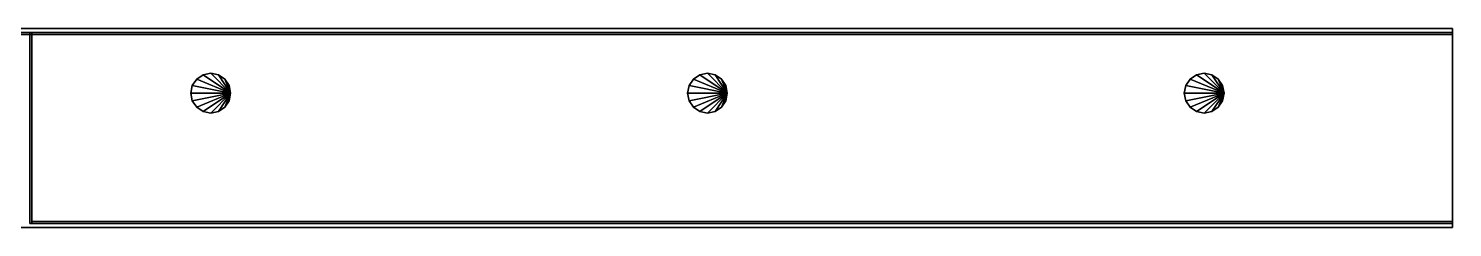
# Model space of a CAD drawing. Header units: metres. Extents: x -12.5 to 12.5, y -33.2 to 2.
# Drawn here: x -1.83 to 12.5, y 0 to 2 of the extents above; entities that cross this region are included whole.
import ezdxf

# ---------------------------------------------------------------- set-up
doc = ezdxf.new("R2010")
doc.units = ezdxf.units.M
for name, color, linetype in [('KORKULUK_KAPI', 4, 'CONTINUOUS'), ('MONTAJ_BORULARI', 2, 'CONTINUOUS'), ('ZEMIN_PLATFORM', 8, 'CONTINUOUS')]:
    doc.layers.add(name, color=color, linetype=linetype)

msp = doc.modelspace()

# ---------------------------------------------------------------- linework, layer by layer
at = {"layer": 'KORKULUK_KAPI'}
for p, q in [((-1.8, 1.96), (-4.3, 1.96)), ((-1.8, 1.96, 1.7), (-4.3, 1.96, 1.7)), ((-4.3, 1.94), (-1.8, 1.94)), ((-4.3, 1.94, 1.7), (-1.8, 1.94, 1.7)), ((-1.8, 1.96), (-1.82, 1.96)), ((-1.82, 1.96), (-1.82, 0.04)), ((-1.8, 1.96, 1.7), (-1.82, 1.96, 1.7)), ((-1.82, 1.96, 1.7), (-1.82, 0.04, 1.7)), ((-1.82, 1.96), (-1.82, 1.96, 1.7)), ((12.5, 1.96), (-1.8, 1.96)), ((-1.8, 1.96), (-1.8, 1.94)), ((12.5, 1.96, 1.1), (-1.8, 1.96, 1.1)), ((-1.8, 1.96, 1.1), (-1.8, 1.94, 1.1)), ((-1.8, 1.96), (-1.8, 1.96, 1.1)), ((-1.8, 1.94), (-1.8, 1.96)), ((-1.8, 1.94, 1.7), (-1.8, 1.96, 1.7)), ((-1.8, 1.96), (-1.8, 1.96, 1.7)), ((-1.8, 0.04), (-1.8, 1.96)), ((-1.8, 0.04, 1.7), (-1.8, 1.96, 1.7)), ((-1.8, 1.96), (-1.8, 1.96, 1.7)), ((-1.8, 1.94), (12.5, 1.94)), ((-1.8, 1.94, 1.1), (12.5, 1.94, 1.1)), ((-1.8, 1.94), (-1.8, 1.94, 1.1)), ((-1.8, 1.94), (-1.8, 1.94, 1.7)), ((12.5, 1.94), (12.5, 1.96)), ((12.5, 1.94, 1.1), (12.5, 1.96, 1.1)), ((12.5, 1.96), (12.5, 1.96, 1.1)), ((12.5, 1.94), (12.5, 1.94, 1.1)), ((-1.82, 0.04), (-1.8, 0.04)), ((-1.82, 0.04, 1.7), (-1.8, 0.04, 1.7)), ((-1.82, 0.04), (-1.82, 0.04, 1.7)), ((12.5, 0.06), (-1.8, 0.06)), ((-1.8, 0.06), (-1.8, 0.04)), ((12.5, 0.06, 1.1), (-1.8, 0.06, 1.1)), ((-1.8, 0.06, 1.1), (-1.8, 0.04, 1.1)), ((-1.8, 0.06), (-1.8, 0.06, 1.1)), ((-1.8, 0.04), (12.5, 0.04)), ((-1.8, 0.04, 1.1), (12.5, 0.04, 1.1)), ((-1.8, 0.04), (-1.8, 0.04, 1.1)), ((-1.8, 0.04), (-1.8, 0.04, 1.7)), ((12.5, 0.04), (12.5, 0.06)), ((12.5, 0.04, 1.1), (12.5, 0.06, 1.1)), ((12.5, 0.06), (12.5, 0.06, 1.1)), ((12.5, 0.04), (12.5, 0.04, 1.1))]:
    msp.add_line(p, q, dxfattribs=at)
for points in [[(-4.3, 1.94), (-1.8, 1.94), (-1.8, 1.96), (-4.3, 1.96)], [(-4.3, 1.94, 1.7), (-1.8, 1.94, 1.7), (-1.8, 1.96, 1.7), (-4.3, 1.96, 1.7)], [(-4.3, 1.96), (-1.8, 1.96), (-1.8, 1.96, 1.7), (-4.3, 1.96, 1.7)], [(-4.3, 1.94), (-1.8, 1.94), (-1.8, 1.94, 1.7), (-4.3, 1.94, 1.7)], [(-1.82, 0.04), (-1.8, 0.04), (-1.8, 1.96), (-1.82, 1.96)], [(-1.82, 0.04, 1.7), (-1.8, 0.04, 1.7), (-1.8, 1.96, 1.7), (-1.82, 1.96, 1.7)], [(-1.82, 1.96), (-1.8, 1.96), (-1.8, 1.96, 1.7), (-1.82, 1.96, 1.7)], [(-1.82, 0.04), (-1.82, 1.96), (-1.82, 1.96, 1.7), (-1.82, 0.04, 1.7)], [(-1.8, 1.94), (12.5, 1.94), (12.5, 1.96), (-1.8, 1.96)], [(-1.8, 1.94, 1.1), (12.5, 1.94, 1.1), (12.5, 1.96, 1.1), (-1.8, 1.96, 1.1)], [(-1.8, 1.96), (12.5, 1.96), (12.5, 1.96, 1.1), (-1.8, 1.96, 1.1)], [(-1.8, 1.94), (-1.8, 1.96), (-1.8, 1.96, 1.1), (-1.8, 1.94, 1.1)], [(-1.8, 1.94), (-1.8, 1.96), (-1.8, 1.96, 1.7), (-1.8, 1.94, 1.7)], [(-1.8, 0.04), (-1.8, 1.96), (-1.8, 1.96, 1.7), (-1.8, 0.04, 1.7)], [(-1.8, 1.94), (12.5, 1.94), (12.5, 1.94, 1.1), (-1.8, 1.94, 1.1)], [(12.5, 1.94), (12.5, 1.96), (12.5, 1.96, 1.1), (12.5, 1.94, 1.1)], [(-1.82, 0.04), (-1.8, 0.04), (-1.8, 0.04, 1.7), (-1.82, 0.04, 1.7)], [(-1.8, 0.04), (12.5, 0.04), (12.5, 0.06), (-1.8, 0.06)], [(-1.8, 0.04, 1.1), (12.5, 0.04, 1.1), (12.5, 0.06, 1.1), (-1.8, 0.06, 1.1)], [(-1.8, 0.06), (12.5, 0.06), (12.5, 0.06, 1.1), (-1.8, 0.06, 1.1)], [(-1.8, 0.04), (-1.8, 0.06), (-1.8, 0.06, 1.1), (-1.8, 0.04, 1.1)], [(-1.8, 0.04), (12.5, 0.04), (12.5, 0.04, 1.1), (-1.8, 0.04, 1.1)], [(12.5, 0.04), (12.5, 0.06), (12.5, 0.06, 1.1), (12.5, 0.04, 1.1)]]:
    msp.add_3dface(points, dxfattribs=at)
at = {"layer": 'MONTAJ_BORULARI'}
for p, q in [((-0.141, 1.491), (-0.185, 1.427)), ((-0.141, 1.491, 4.3), (-0.185, 1.427, 4.3)), ((-0.077, 1.535), (-0.141, 1.491)), ((-0.077, 1.535, 4.3), (-0.141, 1.491, 4.3)), ((0, 1.55), (-0.077, 1.535)), ((0, 1.55, 4.3), (-0.077, 1.535, 4.3)), ((0.077, 1.535), (0, 1.55)), ((0.077, 1.535, 4.3), (0, 1.55, 4.3)), ((0, 1.55), (0, 1.55, 4.3)), ((0.141, 1.491), (0.077, 1.535)), ((0.141, 1.491, 4.3), (0.077, 1.535, 4.3)), ((0.185, 1.427), (0.141, 1.491)), ((0.185, 1.427, 4.3), (0.141, 1.491, 4.3)), ((4.859, 1.491), (4.815, 1.427)), ((4.859, 1.491, 4.3), (4.815, 1.427, 4.3)), ((4.923, 1.535), (4.859, 1.491)), ((4.923, 1.535, 4.3), (4.859, 1.491, 4.3)), ((5, 1.55), (4.923, 1.535)), ((5, 1.55, 4.3), (4.923, 1.535, 4.3)), ((5.077, 1.535), (5, 1.55)), ((5.077, 1.535, 4.3), (5, 1.55, 4.3)), ((5, 1.55), (5, 1.55, 4.3)), ((5.141, 1.491), (5.077, 1.535)), ((5.141, 1.491, 4.3), (5.077, 1.535, 4.3)), ((5.185, 1.427), (5.141, 1.491)), ((5.185, 1.427, 4.3), (5.141, 1.491, 4.3)), ((9.859, 1.491), (9.815, 1.427)), ((9.859, 1.491, 4.3), (9.815, 1.427, 4.3)), ((9.923, 1.535), (9.859, 1.491)), ((9.923, 1.535, 4.3), (9.859, 1.491, 4.3)), ((10, 1.55), (9.923, 1.535)), ((10, 1.55, 4.3), (9.923, 1.535, 4.3)), ((10.077, 1.535), (10, 1.55)), ((10.077, 1.535, 4.3), (10, 1.55, 4.3)), ((10, 1.55), (10, 1.55, 4.3)), ((10.141, 1.491), (10.077, 1.535)), ((10.141, 1.491, 4.3), (10.077, 1.535, 4.3)), ((10.185, 1.427), (10.141, 1.491)), ((10.185, 1.427, 4.3), (10.141, 1.491, 4.3)), ((-0.185, 1.427), (-0.2, 1.35)), ((-0.185, 1.427, 4.3), (-0.2, 1.35, 4.3)), ((-0.2, 1.35), (-0.185, 1.273)), ((-0.2, 1.35, 4.3), (-0.185, 1.273, 4.3)), ((-0.2, 1.35), (-0.2, 1.35, 4.3)), ((0.2, 1.35), (0.185, 1.427)), ((0.2, 1.35, 4.3), (0.185, 1.427, 4.3)), ((0.185, 1.273), (0.2, 1.35)), ((0.185, 1.273, 4.3), (0.2, 1.35, 4.3)), ((0.2, 1.35), (0.2, 1.35, 4.3)), ((4.815, 1.427), (4.8, 1.35)), ((4.815, 1.427, 4.3), (4.8, 1.35, 4.3)), ((4.8, 1.35), (4.815, 1.273)), ((4.8, 1.35, 4.3), (4.815, 1.273, 4.3)), ((4.8, 1.35), (4.8, 1.35, 4.3)), ((5.2, 1.35), (5.185, 1.427)), ((5.2, 1.35, 4.3), (5.185, 1.427, 4.3)), ((5.185, 1.273), (5.2, 1.35)), ((5.185, 1.273, 4.3), (5.2, 1.35, 4.3)), ((5.2, 1.35), (5.2, 1.35, 4.3)), ((9.815, 1.427), (9.8, 1.35)), ((9.815, 1.427, 4.3), (9.8, 1.35, 4.3)), ((9.8, 1.35), (9.815, 1.273)), ((9.8, 1.35, 4.3), (9.815, 1.273, 4.3)), ((9.8, 1.35), (9.8, 1.35, 4.3)), ((10.2, 1.35), (10.185, 1.427)), ((10.2, 1.35, 4.3), (10.185, 1.427, 4.3)), ((10.185, 1.273), (10.2, 1.35)), ((10.185, 1.273, 4.3), (10.2, 1.35, 4.3)), ((10.2, 1.35), (10.2, 1.35, 4.3)), ((-0.185, 1.273), (-0.141, 1.209)), ((-0.185, 1.273, 4.3), (-0.141, 1.209, 4.3)), ((-0.141, 1.209), (-0.077, 1.165)), ((-0.141, 1.209, 4.3), (-0.077, 1.165, 4.3)), ((-0.077, 1.165), (0, 1.15)), ((-0.077, 1.165, 4.3), (0, 1.15, 4.3)), ((0, 1.15), (0.077, 1.165)), ((0, 1.15, 4.3), (0.077, 1.165, 4.3)), ((0, 1.15), (0, 1.15, 4.3)), ((0.077, 1.165), (0.141, 1.209)), ((0.077, 1.165, 4.3), (0.141, 1.209, 4.3)), ((0.141, 1.209), (0.185, 1.273)), ((0.141, 1.209, 4.3), (0.185, 1.273, 4.3)), ((4.815, 1.273), (4.859, 1.209)), ((4.815, 1.273, 4.3), (4.859, 1.209, 4.3)), ((4.859, 1.209), (4.923, 1.165)), ((4.859, 1.209, 4.3), (4.923, 1.165, 4.3)), ((4.923, 1.165), (5, 1.15)), ((4.923, 1.165, 4.3), (5, 1.15, 4.3)), ((5, 1.15), (5.077, 1.165)), ((5, 1.15, 4.3), (5.077, 1.165, 4.3)), ((5, 1.15), (5, 1.15, 4.3)), ((5.077, 1.165), (5.141, 1.209)), ((5.077, 1.165, 4.3), (5.141, 1.209, 4.3)), ((5.141, 1.209), (5.185, 1.273)), ((5.141, 1.209, 4.3), (5.185, 1.273, 4.3)), ((9.815, 1.273), (9.859, 1.209)), ((9.815, 1.273, 4.3), (9.859, 1.209, 4.3)), ((9.859, 1.209), (9.923, 1.165)), ((9.859, 1.209, 4.3), (9.923, 1.165, 4.3)), ((9.923, 1.165), (10, 1.15)), ((9.923, 1.165, 4.3), (10, 1.15, 4.3)), ((10, 1.15), (10.077, 1.165)), ((10, 1.15, 4.3), (10.077, 1.165, 4.3)), ((10, 1.15), (10, 1.15, 4.3)), ((10.077, 1.165), (10.141, 1.209)), ((10.077, 1.165, 4.3), (10.141, 1.209, 4.3)), ((10.141, 1.209), (10.185, 1.273)), ((10.141, 1.209, 4.3), (10.185, 1.273, 4.3))]:
    msp.add_line(p, q, dxfattribs=at)
for points in [[(-0.141, 1.491), (-0.185, 1.427), (-0.185, 1.427, 4.3), (-0.141, 1.491, 4.3)], [(0.2, 1.35), (-0.141, 1.491), (-0.185, 1.427)], [(0.2, 1.35, 4.3), (-0.141, 1.491, 4.3), (-0.185, 1.427, 4.3)], [(-0.077, 1.535), (-0.141, 1.491), (-0.141, 1.491, 4.3), (-0.077, 1.535, 4.3)], [(0.2, 1.35), (-0.077, 1.535), (-0.141, 1.491)], [(0.2, 1.35, 4.3), (-0.077, 1.535, 4.3), (-0.141, 1.491, 4.3)], [(0, 1.55), (-0.077, 1.535), (-0.077, 1.535, 4.3), (0, 1.55, 4.3)], [(0.2, 1.35), (0, 1.55), (-0.077, 1.535)], [(0.2, 1.35, 4.3), (0, 1.55, 4.3), (-0.077, 1.535, 4.3)], [(0.077, 1.535), (0, 1.55), (0, 1.55, 4.3), (0.077, 1.535, 4.3)], [(0.2, 1.35), (0.077, 1.535), (0, 1.55)], [(0.2, 1.35, 4.3), (0.077, 1.535, 4.3), (0, 1.55, 4.3)], [(0.141, 1.491), (0.077, 1.535), (0.077, 1.535, 4.3), (0.141, 1.491, 4.3)], [(0.2, 1.35), (0.141, 1.491), (0.077, 1.535)], [(0.2, 1.35, 4.3), (0.141, 1.491, 4.3), (0.077, 1.535, 4.3)], [(0.185, 1.427), (0.141, 1.491), (0.141, 1.491, 4.3), (0.185, 1.427, 4.3)], [(0.2, 1.35), (0.185, 1.427), (0.141, 1.491)], [(0.2, 1.35, 4.3), (0.185, 1.427, 4.3), (0.141, 1.491, 4.3)], [(4.859, 1.491), (4.815, 1.427), (4.815, 1.427, 4.3), (4.859, 1.491, 4.3)], [(5.2, 1.35), (4.859, 1.491), (4.815, 1.427)], [(5.2, 1.35, 4.3), (4.859, 1.491, 4.3), (4.815, 1.427, 4.3)], [(4.923, 1.535), (4.859, 1.491), (4.859, 1.491, 4.3), (4.923, 1.535, 4.3)], [(5.2, 1.35), (4.923, 1.535), (4.859, 1.491)], [(5.2, 1.35, 4.3), (4.923, 1.535, 4.3), (4.859, 1.491, 4.3)], [(5, 1.55), (4.923, 1.535), (4.923, 1.535, 4.3), (5, 1.55, 4.3)], [(5.2, 1.35), (5, 1.55), (4.923, 1.535)], [(5.2, 1.35, 4.3), (5, 1.55, 4.3), (4.923, 1.535, 4.3)], [(5.077, 1.535), (5, 1.55), (5, 1.55, 4.3), (5.077, 1.535, 4.3)], [(5.2, 1.35), (5.077, 1.535), (5, 1.55)], [(5.2, 1.35, 4.3), (5.077, 1.535, 4.3), (5, 1.55, 4.3)], [(5.141, 1.491), (5.077, 1.535), (5.077, 1.535, 4.3), (5.141, 1.491, 4.3)], [(5.2, 1.35), (5.141, 1.491), (5.077, 1.535)], [(5.2, 1.35, 4.3), (5.141, 1.491, 4.3), (5.077, 1.535, 4.3)], [(5.185, 1.427), (5.141, 1.491), (5.141, 1.491, 4.3), (5.185, 1.427, 4.3)], [(5.2, 1.35), (5.185, 1.427), (5.141, 1.491)], [(5.2, 1.35, 4.3), (5.185, 1.427, 4.3), (5.141, 1.491, 4.3)], [(9.859, 1.491), (9.815, 1.427), (9.815, 1.427, 4.3), (9.859, 1.491, 4.3)], [(10.2, 1.35), (9.859, 1.491), (9.815, 1.427)], [(10.2, 1.35, 4.3), (9.859, 1.491, 4.3), (9.815, 1.427, 4.3)], [(9.923, 1.535), (9.859, 1.491), (9.859, 1.491, 4.3), (9.923, 1.535, 4.3)], [(10.2, 1.35), (9.923, 1.535), (9.859, 1.491)], [(10.2, 1.35, 4.3), (9.923, 1.535, 4.3), (9.859, 1.491, 4.3)], [(10, 1.55), (9.923, 1.535), (9.923, 1.535, 4.3), (10, 1.55, 4.3)], [(10.2, 1.35), (10, 1.55), (9.923, 1.535)], [(10.2, 1.35, 4.3), (10, 1.55, 4.3), (9.923, 1.535, 4.3)], [(10.077, 1.535), (10, 1.55), (10, 1.55, 4.3), (10.077, 1.535, 4.3)], [(10.2, 1.35), (10.077, 1.535), (10, 1.55)], [(10.2, 1.35, 4.3), (10.077, 1.535, 4.3), (10, 1.55, 4.3)], [(10.141, 1.491), (10.077, 1.535), (10.077, 1.535, 4.3), (10.141, 1.491, 4.3)], [(10.2, 1.35), (10.141, 1.491), (10.077, 1.535)], [(10.2, 1.35, 4.3), (10.141, 1.491, 4.3), (10.077, 1.535, 4.3)], [(10.185, 1.427), (10.141, 1.491), (10.141, 1.491, 4.3), (10.185, 1.427, 4.3)], [(10.2, 1.35), (10.185, 1.427), (10.141, 1.491)], [(10.2, 1.35, 4.3), (10.185, 1.427, 4.3), (10.141, 1.491, 4.3)], [(-0.185, 1.427), (-0.2, 1.35), (-0.2, 1.35, 4.3), (-0.185, 1.427, 4.3)], [(0.2, 1.35), (-0.185, 1.427), (-0.2, 1.35)], [(0.2, 1.35, 4.3), (-0.185, 1.427, 4.3), (-0.2, 1.35, 4.3)], [(-0.2, 1.35), (-0.185, 1.273), (-0.185, 1.273, 4.3), (-0.2, 1.35, 4.3)], [(0.2, 1.35), (-0.2, 1.35), (-0.185, 1.273)], [(0.2, 1.35, 4.3), (-0.2, 1.35, 4.3), (-0.185, 1.273, 4.3)], [(0.2, 1.35), (-0.185, 1.273), (-0.141, 1.209)], [(0.2, 1.35, 4.3), (-0.185, 1.273, 4.3), (-0.141, 1.209, 4.3)], [(0.2, 1.35), (-0.141, 1.209), (-0.077, 1.165)], [(0.2, 1.35, 4.3), (-0.141, 1.209, 4.3), (-0.077, 1.165, 4.3)], [(0.2, 1.35), (-0.077, 1.165), (0, 1.15)], [(0.2, 1.35, 4.3), (-0.077, 1.165, 4.3), (0, 1.15, 4.3)], [(0.2, 1.35), (0, 1.15), (0.077, 1.165)], [(0.2, 1.35, 4.3), (0, 1.15, 4.3), (0.077, 1.165, 4.3)], [(0.2, 1.35), (0.077, 1.165), (0.141, 1.209)], [(0.2, 1.35, 4.3), (0.077, 1.165, 4.3), (0.141, 1.209, 4.3)], [(0.2, 1.35), (0.141, 1.209), (0.185, 1.273)], [(0.2, 1.35, 4.3), (0.141, 1.209, 4.3), (0.185, 1.273, 4.3)], [(0.2, 1.35), (0.185, 1.427), (0.185, 1.427, 4.3), (0.2, 1.35, 4.3)], [(0.185, 1.273), (0.2, 1.35), (0.2, 1.35, 4.3), (0.185, 1.273, 4.3)], [(4.815, 1.427), (4.8, 1.35), (4.8, 1.35, 4.3), (4.815, 1.427, 4.3)], [(5.2, 1.35), (4.815, 1.427), (4.8, 1.35)], [(5.2, 1.35, 4.3), (4.815, 1.427, 4.3), (4.8, 1.35, 4.3)], [(4.8, 1.35), (4.815, 1.273), (4.815, 1.273, 4.3), (4.8, 1.35, 4.3)], [(5.2, 1.35), (4.8, 1.35), (4.815, 1.273)], [(5.2, 1.35, 4.3), (4.8, 1.35, 4.3), (4.815, 1.273, 4.3)], [(5.2, 1.35), (4.815, 1.273), (4.859, 1.209)], [(5.2, 1.35, 4.3), (4.815, 1.273, 4.3), (4.859, 1.209, 4.3)], [(5.2, 1.35), (4.859, 1.209), (4.923, 1.165)], [(5.2, 1.35, 4.3), (4.859, 1.209, 4.3), (4.923, 1.165, 4.3)], [(5.2, 1.35), (4.923, 1.165), (5, 1.15)], [(5.2, 1.35, 4.3), (4.923, 1.165, 4.3), (5, 1.15, 4.3)], [(5.2, 1.35), (5, 1.15), (5.077, 1.165)], [(5.2, 1.35, 4.3), (5, 1.15, 4.3), (5.077, 1.165, 4.3)], [(5.2, 1.35), (5.077, 1.165), (5.141, 1.209)], [(5.2, 1.35, 4.3), (5.077, 1.165, 4.3), (5.141, 1.209, 4.3)], [(5.2, 1.35), (5.141, 1.209), (5.185, 1.273)], [(5.2, 1.35, 4.3), (5.141, 1.209, 4.3), (5.185, 1.273, 4.3)], [(5.2, 1.35), (5.185, 1.427), (5.185, 1.427, 4.3), (5.2, 1.35, 4.3)], [(5.185, 1.273), (5.2, 1.35), (5.2, 1.35, 4.3), (5.185, 1.273, 4.3)], [(9.815, 1.427), (9.8, 1.35), (9.8, 1.35, 4.3), (9.815, 1.427, 4.3)], [(10.2, 1.35), (9.815, 1.427), (9.8, 1.35)], [(10.2, 1.35, 4.3), (9.815, 1.427, 4.3), (9.8, 1.35, 4.3)], [(9.8, 1.35), (9.815, 1.273), (9.815, 1.273, 4.3), (9.8, 1.35, 4.3)], [(10.2, 1.35), (9.8, 1.35), (9.815, 1.273)], [(10.2, 1.35, 4.3), (9.8, 1.35, 4.3), (9.815, 1.273, 4.3)], [(10.2, 1.35), (9.815, 1.273), (9.859, 1.209)], [(10.2, 1.35, 4.3), (9.815, 1.273, 4.3), (9.859, 1.209, 4.3)], [(10.2, 1.35), (9.859, 1.209), (9.923, 1.165)], [(10.2, 1.35, 4.3), (9.859, 1.209, 4.3), (9.923, 1.165, 4.3)], [(10.2, 1.35), (9.923, 1.165), (10, 1.15)], [(10.2, 1.35, 4.3), (9.923, 1.165, 4.3), (10, 1.15, 4.3)], [(10.2, 1.35), (10, 1.15), (10.077, 1.165)], [(10.2, 1.35, 4.3), (10, 1.15, 4.3), (10.077, 1.165, 4.3)], [(10.2, 1.35), (10.077, 1.165), (10.141, 1.209)], [(10.2, 1.35, 4.3), (10.077, 1.165, 4.3), (10.141, 1.209, 4.3)], [(10.2, 1.35), (10.141, 1.209), (10.185, 1.273)], [(10.2, 1.35, 4.3), (10.141, 1.209, 4.3), (10.185, 1.273, 4.3)], [(10.2, 1.35), (10.185, 1.427), (10.185, 1.427, 4.3), (10.2, 1.35, 4.3)], [(10.185, 1.273), (10.2, 1.35), (10.2, 1.35, 4.3), (10.185, 1.273, 4.3)], [(-0.185, 1.273), (-0.141, 1.209), (-0.141, 1.209, 4.3), (-0.185, 1.273, 4.3)], [(-0.141, 1.209), (-0.077, 1.165), (-0.077, 1.165, 4.3), (-0.141, 1.209, 4.3)], [(-0.077, 1.165), (0, 1.15), (0, 1.15, 4.3), (-0.077, 1.165, 4.3)], [(0, 1.15), (0.077, 1.165), (0.077, 1.165, 4.3), (0, 1.15, 4.3)], [(0.077, 1.165), (0.141, 1.209), (0.141, 1.209, 4.3), (0.077, 1.165, 4.3)], [(0.141, 1.209), (0.185, 1.273), (0.185, 1.273, 4.3), (0.141, 1.209, 4.3)], [(4.815, 1.273), (4.859, 1.209), (4.859, 1.209, 4.3), (4.815, 1.273, 4.3)], [(4.859, 1.209), (4.923, 1.165), (4.923, 1.165, 4.3), (4.859, 1.209, 4.3)], [(4.923, 1.165), (5, 1.15), (5, 1.15, 4.3), (4.923, 1.165, 4.3)], [(5, 1.15), (5.077, 1.165), (5.077, 1.165, 4.3), (5, 1.15, 4.3)], [(5.077, 1.165), (5.141, 1.209), (5.141, 1.209, 4.3), (5.077, 1.165, 4.3)], [(5.141, 1.209), (5.185, 1.273), (5.185, 1.273, 4.3), (5.141, 1.209, 4.3)], [(9.815, 1.273), (9.859, 1.209), (9.859, 1.209, 4.3), (9.815, 1.273, 4.3)], [(9.859, 1.209), (9.923, 1.165), (9.923, 1.165, 4.3), (9.859, 1.209, 4.3)], [(9.923, 1.165), (10, 1.15), (10, 1.15, 4.3), (9.923, 1.165, 4.3)], [(10, 1.15), (10.077, 1.165), (10.077, 1.165, 4.3), (10, 1.15, 4.3)], [(10.077, 1.165), (10.141, 1.209), (10.141, 1.209, 4.3), (10.077, 1.165, 4.3)], [(10.141, 1.209), (10.185, 1.273), (10.185, 1.273, 4.3), (10.141, 1.209, 4.3)]]:
    msp.add_3dface(points, dxfattribs=at)
at = {"layer": 'ZEMIN_PLATFORM'}
for p, q in [((12.5, 2, -0.4), (-12.5, 2, -0.4)), ((12.5, 2), (-12.5, 2)), ((12.5, 0, -0.4), (12.5, 2, -0.4)), ((12.5, 0), (12.5, 2)), ((12.5, 2, -0.4), (12.5, 2)), ((-12.5, 0, -0.4), (12.5, 0, -0.4)), ((-12.5, 0), (12.5, 0)), ((12.5, 0, -0.4), (12.5, 0))]:
    msp.add_line(p, q, dxfattribs=at)
for points in [[(-12.5, 0, -0.4), (12.5, 0, -0.4), (12.5, 2, -0.4), (-12.5, 2, -0.4)], [(-12.5, 0), (12.5, 0), (12.5, 2), (-12.5, 2)], [(-12.5, 2, -0.4), (12.5, 2, -0.4), (12.5, 2), (-12.5, 2)], [(12.5, 0, -0.4), (12.5, 2, -0.4), (12.5, 2), (12.5, 0)], [(-12.5, 0, -0.4), (12.5, 0, -0.4), (12.5, 0), (-12.5, 0)]]:
    msp.add_3dface(points, dxfattribs=at)

doc.saveas('drawing.dxf')
